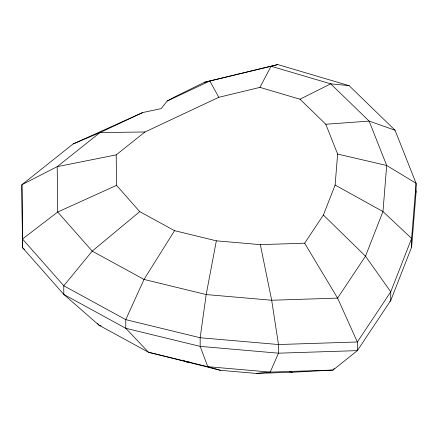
<?xml version="1.0" encoding="UTF-8"?>
<svg xmlns="http://www.w3.org/2000/svg" width="438" height="438" viewBox="0 0 438 438"><rect width="100%" height="100%" fill="white"/><g stroke="black" fill="none" stroke-linecap="round" stroke-linejoin="round"><path stroke-width="0.66" d="M116.212 154.871L116.546 185.362L139.733 211.636L174.548 230.656L216.339 240.823L260.336 244.639L304.634 243.205L323.392 215.031L335.119 185.05L337.627 154.077L325.806 124.255L299.997 99.218L259.926 87.386L218.781 97.318L144.973 131.975L116.212 154.871L57.203 166.654L21.9 184.721L22.513 247.64L63.789 294.418L99.103 325.27L148.498 352.256L220.484 370.318L256.257 373.422L292.272 372.256L333.044 370.061L357.359 350.624L390.756 300.468L411.632 247.087L416.1 191.954L416.084 183.308L395.043 130.217L349.086 85.64L277.752 64.578L204.508 82.256L174.483 97.022L167.185 101.036L161.179 108.619L142.662 112.555L73.108 143.96L21.9 184.721L22.513 247.64L24.523 249.496M216.339 240.823L206.199 294.56L200.155 337.736L200.171 346.381L207.782 366.683L220.484 370.318M259.926 87.386L271.062 66.231L277.752 64.578M174.548 230.656L144.02 279.433L125.761 319.641L125.777 328.281L148.498 352.256L207.782 366.683L270.208 372.097L333.044 370.061L334.172 368.374M415.323 193.065L416.1 191.954L415.596 190.689M389.771 301.41L390.756 300.468L390.745 291.823L411.616 238.442L416.084 183.308L386.694 165.476L337.627 154.077M139.733 211.636L92.204 251.122L63.778 285.773L63.789 294.418L125.777 328.281L200.171 346.381L278.502 353.181L357.359 350.624L357.342 341.979L337.594 298.108L304.634 243.205M299.997 99.218L330.695 83.833L349.086 85.64M142.662 112.555L100.006 132.583L73.108 143.96M167.185 101.036L209.84 81.008L271.062 66.231L330.695 83.833L369.103 121.096L386.694 165.476L382.96 211.559L365.511 256.181L337.594 298.108L271.68 300.244L206.199 294.56L144.02 279.433L92.204 251.122L57.701 212.025L57.203 166.654L100.006 132.583L144.973 131.975M116.546 185.362L57.701 212.025L22.497 238.995L63.778 285.773L125.761 319.641L200.155 337.736L278.486 344.536L357.342 341.979L390.745 291.823L365.511 256.181L323.392 215.031M204.508 82.256L209.84 81.008L218.781 97.318M256.257 373.422L270.208 372.097L278.502 353.181L278.486 344.536L271.68 300.244L260.336 244.639M325.806 124.255L369.103 121.096L395.043 130.217M189.227 361.93L186.506 362.051L182.969 360.118M289.633 371.654L292.272 372.256M101.03 325.965L99.103 325.27L97.302 323.228M335.119 185.05L382.96 211.559L411.616 238.442L411.632 247.087"/></g></svg>
